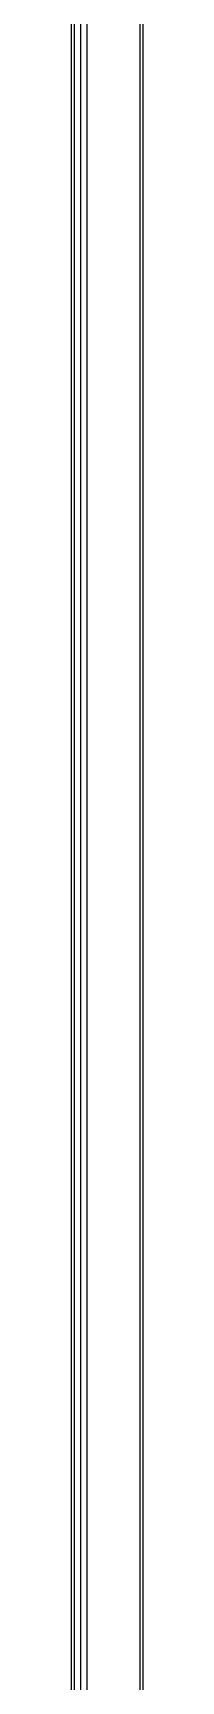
# Model space of a CAD drawing. Header units: millimetres. Extents: x -2042 to 12482, y -7966 to 2297.
# Drawn here: x 3046 to 3070, y -5903 to -5353 of the extents above; entities that cross this region are included whole.
import ezdxf

# ---------------------------------------------------------------- set-up
doc = ezdxf.new("R2010")
doc.units = ezdxf.units.MM

msp = doc.modelspace()

# ---------------------------------------------------------------- linework, layer by layer
at = {"linetype": 'Continuous'}
for p, q in [((3045.94, -4249.62), (3045.94, -6938.51)), ((3047, -4250.23), (3047, -6939.12)), ((3049.11, -4251.45), (3049.11, -6462.62)), ((3051.23, -4252.67), (3051.23, -6461.4)), ((3068.85, -4262.84), (3068.85, -6472.8)), ((3069.9, -4263.45), (3069.9, -6473.41))]:
    msp.add_line(p, q, dxfattribs=at)

doc.saveas('drawing.dxf')
